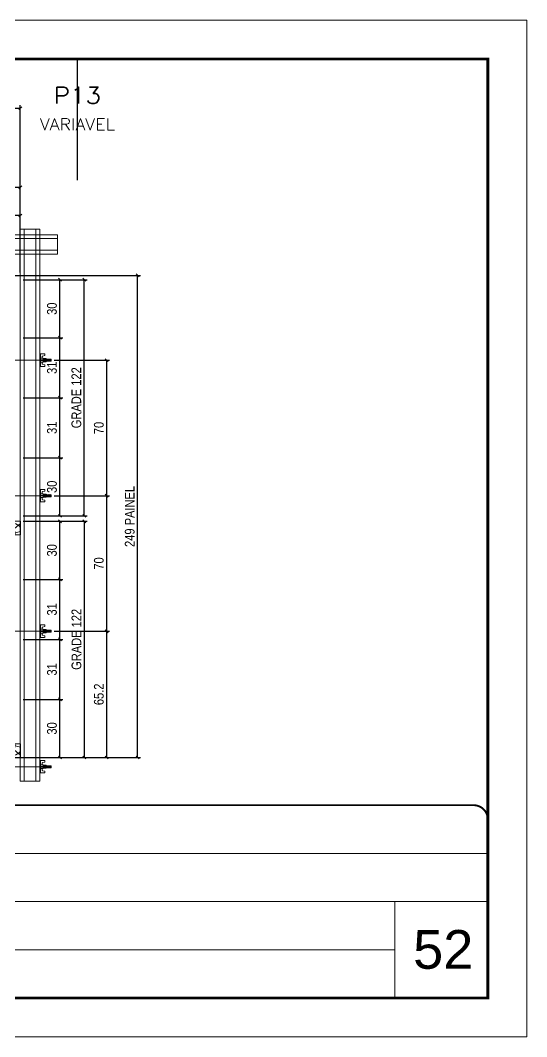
# Model space of a CAD drawing. Extents: x 2949 to 9203, y -16089 to 12527.
# Drawn here: x 8680 to 9203, y -2306 to -1256 of the extents above; entities that cross this region are included whole.
import ezdxf
from ezdxf.enums import TextEntityAlignment as Align

# ---------------------------------------------------------------- set-up
doc = ezdxf.new("R2010")
doc.units = 0
for name, pattern in [('CONTINUO', [0]), ('DASHED', [0.75, 0.5, -0.25]), ('HIDDEN', [0.375, 0.25, -0.125])]:
    doc.linetypes.add(name, pattern=pattern)
for name, color, linetype, lineweight in [('CARIMBO', 255, 'Continuous', 9), ('Folhas', 255, 'Continuous', 9), ('Hachura', 251, 'Continuous', 9), ('Madeira', 126, 'Continuous', 18), ('Perfil Metálico', 224, 'Continuous', 18), ('SARRAFO DE PRESSAO', 251, 'DASHED', 9), ('Texto Seção', 7, 'Continuous', 15)]:
    doc.layers.add(name, color=color, linetype=linetype, lineweight=lineweight)
for name, color, linetype in [('COTA', 241, 'Continuous'), ('Texto de Titulo', 7, 'Continuous'), ('Texto Qtd Sarr', 242, 'Continuous')]:
    doc.layers.add(name, color=color, linetype=linetype)
doc.styles.add('ARIAL', font='arial.ttf')
doc.styles.add('COTA TECNICA 2X', font='techl___.ttf', dxfattribs={"height": 10})
doc.styles.add('ROMANS', font='romans.shx')
doc.dimstyles.new('SECAO PILAR', dxfattribs={"dimtxt": 10, "dimasz": 3, "dimexe": 3, "dimexo": 3, "dimgap": 3, "dimtad": 1, "dimdec": 1, "dimlfac": 0.5, "dimzin": 12, "dimdsep": 46, "dimtxsty": 'COTA TECNICA 2X', "dimblk1": 'OBLIQUE', "dimblk2": 'OBLIQUE', "dimsah": 1, "dimcen": 0.9, "dimclrd": 256, "dimclre": 256, "dimclrt": 256, "dimadec": 1, "dimazin": 3, "dimtfac": 1, "dimtdec": 1, "dimtmove": 0, "dimatfit": 3, "dimfxl": 1, "dimtolj": 1, "dimtzin": 12, "dimarcsym": 0})

# ---------------------------------------------------------------- blocks, each defined once
blk = doc.blocks.new('9999999999')
at = {"color": 30, "linetype": 'CONTINUO'}
for p, q in [((98564.6, 34379.6), (99584, 34379.6)), ((98564.6, 34329.8), (99488, 34329.8)), ((99584, 34329.8), (99488, 34329.8)), ((99488, 34329.8), (99488, 34230.2)), ((98564.6, 34280), (99488, 34280))]:
    blk.add_line(p, q, dxfattribs=at)
at = {"color": 30, "linetype": 'CONTINUO', "const_width": 2}
blk.add_lwpolyline([(99584, 34230.2), (99584, 34414.4, 0.414214), (99569, 34429.4), (98229, 34429.4, 0.414214), (98214, 34414.4), (98214, 34245.2, 0.414214), (98229, 34230.2), (99584, 34230.2)], format="xyb", dxfattribs=at)
at = {"layer": 'Folhas'}
blk.add_lwpolyline([(98139, 34190.2), (99624, 34190.2), (99624, 35240.2), (98139, 35240.2)], close=True, dxfattribs=at)
at = {"layer": 'Folhas', "color": 30, "const_width": 3}
blk.add_lwpolyline([(98214, 34230.2), (99584, 34230.2), (99584, 35200.2), (98214, 35200.2)], close=True, dxfattribs=at)
blk = doc.blocks.new('C')
at = {"layer": 'Hachura', "color": 0}
for p, q in [((0, 3.22), (0, -3.22)), ((0.45, 3.22), (0, 3.22)), ((0.46, 3.16), (0, 3.16)), ((0.46, 3.05), (0, 3.05)), ((0.46, 2.88), (0, 2.88)), ((0, 2.75), (0, -1.16)), ((0.46, 2.65), (0, 2.65)), ((0.46, 2.23), (0, 2.23)), ((0.46, 1.51), (0, 1.51)), ((0.39, 0.49), (0.17, 0.49)), ((0.45, -3.23), (0.45, 3.22)), ((0.45, 3.22), (2.58, 3.22)), ((1.74, 0.97), (0.45, 0.97)), ((1.45, 0.1), (0.45, 0.1)), ((1.35, 1.94), (1.35, 0.96)), ((2.58, 2.39), (1.47, 2.09)), ((1.74, -0.97), (1.74, 0.97)), ((1.74, 0.97), (1.74, 0.84)), ((1.74, 0.97), (1.74, 0.84)), ((1.74, 0.84), (3.35, 0.84)), ((3.35, 0.45), (1.74, 0.45)), ((2.58, 3.22), (2.58, 2.39)), ((3.32, 0.84), (3.32, -0.84)), ((3.35, 0.84), (3.35, -0.84)), ((3.68, 0.45), (3.35, 0.45)), ((3.84, -0.52), (3.35, 0.45)), ((3.35, 0.06), (3.67, -0.57)), ((3.68, 0.45), (4.16, -0.52)), ((3.72, 0.5), (4.25, -0.57)), ((4.37, -0.55), (3.83, 0.53)), ((4.15, 0.45), (3.93, 0.45)), ((4.42, -0.52), (3.93, 0.45)), ((4.15, 0.45), (4.26, 0.45)), ((4.26, 0.45), (4.74, -0.52)), ((4.3, 0.5), (4.83, -0.57)), ((4.95, -0.55), (4.41, 0.53)), ((4.51, 0.45), (4.84, 0.45)), ((5, -0.52), (4.51, 0.45)), ((4.84, 0.45), (5.32, -0.52)), ((4.88, 0.5), (5.41, -0.57)), ((5.53, -0.55), (4.99, 0.53)), ((5.58, -0.52), (5.09, 0.45)), ((5.42, 0.45), (5.09, 0.45)), ((5.58, -0.52), (5.09, 0.45)), ((5.42, 0.45), (5.74, -0.19)), ((5.46, 0.5), (5.74, -0.07)), ((5.74, 0.19), (5.57, 0.53)), ((5.74, 0.32), (5.68, 0.45)), ((5.68, 0.45), (5.74, 0.45)), ((5.74, 0.45), (5.9, 0.29)), ((5.74, 0.45), (5.74, -0.52)), ((5.9, -0.36), (5.9, 0.29)), ((0.45, 0), (0, 0)), ((0.46, -1.52), (0, -1.52)), ((0.46, -2.23), (0, -2.23)), ((0.46, -2.65), (0, -2.65)), ((0.46, -2.88), (0, -2.88)), ((0.46, -3.05), (0, -3.05)), ((0.46, -3.16), (0, -3.16)), ((0, -3.22), (2.57, -3.22)), ((0.08, -0.48), (0.29, -0.48)), ((0.29, -0.48), (0.4, -0.48)), ((0.45, 0), (0.45, -0.97)), ((0.45, -0.16), (1.45, -0.16)), ((0.45, -0.65), (0.45, -0.32)), ((0.45, -3.23), (0.45, -0.65)), ((0.45, -0.97), (1.74, -0.97)), ((1.35, -1.94), (1.35, -0.97)), ((2.58, -2.39), (1.47, -2.1)), ((3.35, -0.32), (1.74, -0.32)), ((3.35, -0.84), (1.74, -0.84)), ((2.58, -3.23), (2.58, -2.39)), ((3.35, -0.07), (3.58, -0.52)), ((3.35, -0.52), (3.58, -0.52)), ((3.84, -0.52), (4.16, -0.52)), ((4.42, -0.52), (4.74, -0.52)), ((4.63, -0.52), (4.74, -0.52)), ((5, -0.52), (5.32, -0.52)), ((5.58, -0.52), (5.74, -0.52)), ((5.74, -0.52), (5.9, -0.36)), ((5.74, -0.52), (5.74, -0.52))]:
    blk.add_line(p, q, dxfattribs=at)
for centre, radius, start, end in [((1.52, 1.94), 0.161, 104.7436, 180), ((1.44, -0.03), 0.129, 272.695, 87.305), ((3.81, 0.39), 0.143, 25.5688, 154.4312), ((4.39, 0.39), 0.143, 25.5688, 154.4312), ((4.97, 0.39), 0.143, 25.5688, 154.4312), ((5.55, 0.39), 0.143, 25.5688, 154.4312), ((0.17, -0.37), 0.174, 221.744, 317.8592), ((1.52, -1.94), 0.161, 180, 255.2564), ((3.71, -0.4), 0.174, 222.1408, 318.256), ((4.29, -0.4), 0.174, 222.1408, 318.256), ((4.87, -0.4), 0.174, 222.1408, 318.256), ((5.45, -0.4), 0.174, 222.1408, 318.256), ((5.61, -0.4), 0.174, 317.8592, 318.256)]:
    blk.add_arc(centre, radius, start, end, dxfattribs=at)
blk = doc.blocks.new('titulo1')
at = {"layer": 'Defpoints', "color": 252, "linetype": 'HIDDEN', "ltscale": 2}
blk.add_line((0, 0), (0, 125), dxfattribs=at)
at = {"layer": 'Defpoints', "style": 'ROMANS', "oblique": 15}
blk.add_attdef('FOLHA', text='', height=10, dxfattribs=at).set_placement((0, 15.6), align=Align.MIDDLE_CENTER)
at = {"layer": 'Texto Qtd Sarr', "color": 3, "style": 'ROMANS', "oblique": 15}
for tag, height, p in [('TITULO', 17, (0, 71.4)), ('SEÇÃO', 12, (0, 41.5))]:
    blk.add_attdef(tag, text='', height=height, dxfattribs=at).set_placement(p, align=Align.MIDDLE_CENTER)
blk = doc.blocks.new('_Oblique')
at = {"color": 0, "linetype": 'ByBlock', "lineweight": -2}
blk.add_line((-0.5, -0.5), (0.5, 0.5), dxfattribs=at)
blk = doc.blocks.new('*D1594')
at = {"layer": 'COTA', "lineweight": -2, "transparency": 16777216}
for p, q in [((8669, -1519.7), (8804.1, -1519.7)), ((8801.1, -2017.7), (8801.1, -1519.7)), ((8669.1, -2017.7), (8804.1, -2017.7))]:
    blk.add_line(p, q, dxfattribs=at)
at = {"layer": 'Defpoints', "color": 0, "transparency": 16777216}
for p in [(8666, -1519.7), (8801.1, -1519.7), (8666.1, -2017.7)]:
    blk.add_point(p, dxfattribs=at)
at = {"layer": 'COTA', "lineweight": -2, "transparency": 16777216, "xscale": 3, "yscale": 3, "zscale": 3}
for p, rotation in [((8801.1, -1519.7), 90), ((8801.1, -2017.7), 270)]:
    blk.add_blockref('_Oblique', p, dxfattribs=dict(at, rotation=rotation))
at = {"layer": 'COTA', "transparency": 16777216, "insert": (8793, -1768.7), "char_height": 10, "attachment_point": 5, "rotation": 90, "style": 'COTA TECNICA 2X'}
blk.add_mtext('\\A1;249 PAINEL', dxfattribs=at)
blk = doc.blocks.new('PONTALETE')
at = {"layer": 'Madeira'}
for q in [(2.71, 7), (7, 5.76), (7, 1.74)]:
    blk.add_line((0, 0), q, dxfattribs=at)
blk.add_lwpolyline([(0, 0), (7, 0), (7, 7), (0, 7)], close=True, dxfattribs=at)
for centre, radius, start, end in [((2.04, 0.06), 6.23, 37.2818, 109.0913), ((1.09, 0.9), 3.19, 343.603, 109.9847), ((-0.21, -0.78), 3.09, 14.6322, 86.0383)]:
    blk.add_arc(centre, radius, start, end, dxfattribs=at)
blk = doc.blocks.new('*D1546')
at = {"layer": 'COTA', "lineweight": -2, "transparency": 16777216}
for p, q in [((8683.1, -1957.7), (8723.9, -1957.7)), ((8720.9, -2017.7), (8720.9, -1957.7)), ((8683.1, -2017.7), (8723.9, -2017.7))]:
    blk.add_line(p, q, dxfattribs=at)
at = {"layer": 'Defpoints', "color": 0, "transparency": 16777216}
for p in [(8680.1, -1957.7), (8720.9, -1957.7), (8680.1, -2017.7)]:
    blk.add_point(p, dxfattribs=at)
at = {"layer": 'COTA', "lineweight": -2, "transparency": 16777216, "xscale": 3, "yscale": 3, "zscale": 3}
for p, rotation in [((8720.9, -1957.7), 90), ((8720.9, -2017.7), 270)]:
    blk.add_blockref('_Oblique', p, dxfattribs=dict(at, rotation=rotation))
at = {"layer": 'COTA', "transparency": 16777216, "insert": (8712.7, -1987.7), "char_height": 10, "attachment_point": 5, "rotation": 90, "style": 'COTA TECNICA 2X'}
blk.add_mtext('\\A1;30', dxfattribs=at)
blk = doc.blocks.new('*D1547')
at = {"layer": 'COTA', "lineweight": -2, "transparency": 16777216}
for p, q in [((8683.1, -1895.7), (8723.9, -1895.7)), ((8720.9, -1957.7), (8720.9, -1895.7)), ((8683.1, -1957.7), (8723.9, -1957.7))]:
    blk.add_line(p, q, dxfattribs=at)
at = {"layer": 'Defpoints', "color": 0, "transparency": 16777216}
for p in [(8680.1, -1895.7), (8720.9, -1895.7), (8680.1, -1957.7)]:
    blk.add_point(p, dxfattribs=at)
at = {"layer": 'COTA', "lineweight": -2, "transparency": 16777216, "xscale": 3, "yscale": 3, "zscale": 3}
for p, rotation in [((8720.9, -1895.7), 90), ((8720.9, -1957.7), 270)]:
    blk.add_blockref('_Oblique', p, dxfattribs=dict(at, rotation=rotation))
at = {"layer": 'COTA', "transparency": 16777216, "insert": (8712.7, -1926.7), "char_height": 10, "attachment_point": 5, "rotation": 90, "style": 'COTA TECNICA 2X'}
blk.add_mtext('\\A1;31', dxfattribs=at)
blk = doc.blocks.new('*D1548')
at = {"layer": 'COTA', "lineweight": -2, "transparency": 16777216}
for p, q in [((8683.1, -1833.7), (8723.9, -1833.7)), ((8720.9, -1895.7), (8720.9, -1833.7)), ((8683.1, -1895.7), (8723.9, -1895.7))]:
    blk.add_line(p, q, dxfattribs=at)
at = {"layer": 'Defpoints', "color": 0, "transparency": 16777216}
for p in [(8680.1, -1833.7), (8720.9, -1833.7), (8680.1, -1895.7)]:
    blk.add_point(p, dxfattribs=at)
at = {"layer": 'COTA', "lineweight": -2, "transparency": 16777216, "xscale": 3, "yscale": 3, "zscale": 3}
for p, rotation in [((8720.9, -1833.7), 90), ((8720.9, -1895.7), 270)]:
    blk.add_blockref('_Oblique', p, dxfattribs=dict(at, rotation=rotation))
at = {"layer": 'COTA', "transparency": 16777216, "insert": (8712.7, -1864.7), "char_height": 10, "attachment_point": 5, "rotation": 90, "style": 'COTA TECNICA 2X'}
blk.add_mtext('\\A1;31', dxfattribs=at)
blk = doc.blocks.new('*D1549')
at = {"layer": 'COTA', "lineweight": -2, "transparency": 16777216}
for p, q in [((8683.1, -1773.7), (8723.9, -1773.7)), ((8720.9, -1833.7), (8720.9, -1773.7)), ((8683.1, -1833.7), (8723.9, -1833.7))]:
    blk.add_line(p, q, dxfattribs=at)
at = {"layer": 'Defpoints', "color": 0, "transparency": 16777216}
for p in [(8680.1, -1773.7), (8720.9, -1773.7), (8680.1, -1833.7)]:
    blk.add_point(p, dxfattribs=at)
at = {"layer": 'COTA', "lineweight": -2, "transparency": 16777216, "xscale": 3, "yscale": 3, "zscale": 3}
for p, rotation in [((8720.9, -1773.7), 90), ((8720.9, -1833.7), 270)]:
    blk.add_blockref('_Oblique', p, dxfattribs=dict(at, rotation=rotation))
at = {"layer": 'COTA', "transparency": 16777216, "insert": (8712.7, -1803.7), "char_height": 10, "attachment_point": 5, "rotation": 90, "style": 'COTA TECNICA 2X'}
blk.add_mtext('\\A1;30', dxfattribs=at)
blk = doc.blocks.new('*D1550')
at = {"layer": 'COTA', "lineweight": -2, "transparency": 16777216}
for p, q in [((8683.1, -1773.7), (8749.1, -1773.7)), ((8746.1, -2017.7), (8746.1, -1773.7)), ((8683.1, -2017.7), (8749.1, -2017.7))]:
    blk.add_line(p, q, dxfattribs=at)
at = {"layer": 'Defpoints', "color": 0, "transparency": 16777216}
for p in [(8680.1, -1773.7), (8746.1, -1773.7), (8680.1, -2017.7)]:
    blk.add_point(p, dxfattribs=at)
at = {"layer": 'COTA', "lineweight": -2, "transparency": 16777216, "xscale": 3, "yscale": 3, "zscale": 3}
for p, rotation in [((8746.1, -1773.7), 90), ((8746.1, -2017.7), 270)]:
    blk.add_blockref('_Oblique', p, dxfattribs=dict(at, rotation=rotation))
at = {"layer": 'COTA', "transparency": 16777216, "insert": (8738, -1895.7), "char_height": 10, "attachment_point": 5, "rotation": 90, "style": 'COTA TECNICA 2X'}
blk.add_mtext('\\A1;GRADE 122', dxfattribs=at)
blk = doc.blocks.new('*D1551')
at = {"layer": 'COTA', "lineweight": -2, "transparency": 16777216}
for p, q in [((8683, -1708.1), (8723.9, -1708.1)), ((8720.9, -1768.1), (8720.9, -1708.1)), ((8683, -1768.1), (8723.9, -1768.1))]:
    blk.add_line(p, q, dxfattribs=at)
at = {"layer": 'Defpoints', "color": 0, "transparency": 16777216}
for p in [(8680, -1708.1), (8720.9, -1708.1), (8680, -1768.1)]:
    blk.add_point(p, dxfattribs=at)
at = {"layer": 'COTA', "lineweight": -2, "transparency": 16777216, "xscale": 3, "yscale": 3, "zscale": 3}
for p, rotation in [((8720.9, -1708.1), 90), ((8720.9, -1768.1), 270)]:
    blk.add_blockref('_Oblique', p, dxfattribs=dict(at, rotation=rotation))
at = {"layer": 'COTA', "transparency": 16777216, "insert": (8712.7, -1738.1), "char_height": 10, "attachment_point": 5, "rotation": 90, "style": 'COTA TECNICA 2X'}
blk.add_mtext('\\A1;30', dxfattribs=at)
blk = doc.blocks.new('*D1552')
at = {"layer": 'COTA', "lineweight": -2, "transparency": 16777216}
for p, q in [((8683, -1646.1), (8723.9, -1646.1)), ((8720.9, -1708.1), (8720.9, -1646.1)), ((8683, -1708.1), (8723.9, -1708.1))]:
    blk.add_line(p, q, dxfattribs=at)
at = {"layer": 'Defpoints', "color": 0, "transparency": 16777216}
for p in [(8680, -1646.1), (8720.9, -1646.1), (8680, -1708.1)]:
    blk.add_point(p, dxfattribs=at)
at = {"layer": 'COTA', "lineweight": -2, "transparency": 16777216, "xscale": 3, "yscale": 3, "zscale": 3}
for p, rotation in [((8720.9, -1646.1), 90), ((8720.9, -1708.1), 270)]:
    blk.add_blockref('_Oblique', p, dxfattribs=dict(at, rotation=rotation))
at = {"layer": 'COTA', "transparency": 16777216, "insert": (8712.7, -1677.1), "char_height": 10, "attachment_point": 5, "rotation": 90, "style": 'COTA TECNICA 2X'}
blk.add_mtext('\\A1;31', dxfattribs=at)
blk = doc.blocks.new('*D1553')
at = {"layer": 'COTA', "lineweight": -2, "transparency": 16777216}
for p, q in [((8683, -1584.1), (8723.9, -1584.1)), ((8720.9, -1646.1), (8720.9, -1584.1)), ((8683, -1646.1), (8723.9, -1646.1))]:
    blk.add_line(p, q, dxfattribs=at)
at = {"layer": 'Defpoints', "color": 0, "transparency": 16777216}
for p in [(8680, -1584.1), (8720.9, -1584.1), (8680, -1646.1)]:
    blk.add_point(p, dxfattribs=at)
at = {"layer": 'COTA', "lineweight": -2, "transparency": 16777216, "xscale": 3, "yscale": 3, "zscale": 3}
for p, rotation in [((8720.9, -1584.1), 90), ((8720.9, -1646.1), 270)]:
    blk.add_blockref('_Oblique', p, dxfattribs=dict(at, rotation=rotation))
at = {"layer": 'COTA', "transparency": 16777216, "insert": (8712.7, -1615.1), "char_height": 10, "attachment_point": 5, "rotation": 90, "style": 'COTA TECNICA 2X'}
blk.add_mtext('\\A1;31', dxfattribs=at)
blk = doc.blocks.new('*D1554')
at = {"layer": 'COTA', "lineweight": -2, "transparency": 16777216}
for p, q in [((8683, -1524.1), (8723.9, -1524.1)), ((8720.9, -1584.1), (8720.9, -1524.1)), ((8683, -1584.1), (8723.9, -1584.1))]:
    blk.add_line(p, q, dxfattribs=at)
at = {"layer": 'Defpoints', "color": 0, "transparency": 16777216}
for p in [(8680, -1524.1), (8720.9, -1524.1), (8680, -1584.1)]:
    blk.add_point(p, dxfattribs=at)
at = {"layer": 'COTA', "lineweight": -2, "transparency": 16777216, "xscale": 3, "yscale": 3, "zscale": 3}
for p, rotation in [((8720.9, -1524.1), 90), ((8720.9, -1584.1), 270)]:
    blk.add_blockref('_Oblique', p, dxfattribs=dict(at, rotation=rotation))
at = {"layer": 'COTA', "transparency": 16777216, "insert": (8712.7, -1554.1), "char_height": 10, "attachment_point": 5, "rotation": 90, "style": 'COTA TECNICA 2X'}
blk.add_mtext('\\A1;30', dxfattribs=at)
blk = doc.blocks.new('*D1555')
at = {"layer": 'COTA', "lineweight": -2, "transparency": 16777216}
for p, q in [((8683, -1524.1), (8749, -1524.1)), ((8746, -1768.1), (8746, -1524.1)), ((8683, -1768.1), (8749, -1768.1))]:
    blk.add_line(p, q, dxfattribs=at)
at = {"layer": 'Defpoints', "color": 0, "transparency": 16777216}
for p in [(8680, -1524.1), (8746, -1524.1), (8680, -1768.1)]:
    blk.add_point(p, dxfattribs=at)
at = {"layer": 'COTA', "lineweight": -2, "transparency": 16777216, "xscale": 3, "yscale": 3, "zscale": 3}
for p, rotation in [((8746, -1524.1), 90), ((8746, -1768.1), 270)]:
    blk.add_blockref('_Oblique', p, dxfattribs=dict(at, rotation=rotation))
at = {"layer": 'COTA', "transparency": 16777216, "insert": (8737.9, -1646.1), "char_height": 10, "attachment_point": 5, "rotation": 90, "style": 'COTA TECNICA 2X'}
blk.add_mtext('\\A1;GRADE 122', dxfattribs=at)
blk = doc.blocks.new('*D1584')
at = {"layer": 'COTA', "lineweight": -2, "transparency": 16777216}
for p, q in [((8714.8, -1887.3), (8772.2, -1887.3)), ((8769.2, -2017.7), (8769.2, -1887.3)), ((8683.1, -2017.7), (8772.2, -2017.7))]:
    blk.add_line(p, q, dxfattribs=at)
at = {"layer": 'Defpoints', "color": 0, "transparency": 16777216}
for p in [(8711.8, -1887.3), (8769.2, -1887.3), (8680.1, -2017.7)]:
    blk.add_point(p, dxfattribs=at)
at = {"layer": 'COTA', "lineweight": -2, "transparency": 16777216, "xscale": 3, "yscale": 3, "zscale": 3}
for p, rotation in [((8769.2, -1887.3), 90), ((8769.2, -2017.7), 270)]:
    blk.add_blockref('_Oblique', p, dxfattribs=dict(at, rotation=rotation))
at = {"layer": 'COTA', "transparency": 16777216, "insert": (8761.1, -1952.5), "char_height": 10, "attachment_point": 5, "rotation": 90, "style": 'COTA TECNICA 2X'}
blk.add_mtext('\\A1;65.2', dxfattribs=at)
blk = doc.blocks.new('*D1585')
at = {"layer": 'COTA', "linetype": 'ByBlock', "lineweight": -2, "transparency": 16777216}
for p, q in [((8714.8, -1747.3), (8772.2, -1747.3)), ((8769.2, -1887.3), (8769.2, -1747.3)), ((8714.8, -1887.3), (8772.2, -1887.3))]:
    blk.add_line(p, q, dxfattribs=at)
at = {"layer": 'Defpoints', "color": 0, "linetype": 'ByBlock', "transparency": 16777216}
for p in [(8711.8, -1747.3), (8769.2, -1747.3), (8711.8, -1887.3)]:
    blk.add_point(p, dxfattribs=at)
at = {"layer": 'COTA', "linetype": 'ByBlock', "lineweight": -2, "transparency": 16777216, "xscale": 3, "yscale": 3, "zscale": 3}
for p, rotation in [((8769.2, -1747.3), 90), ((8769.2, -1887.3), 270)]:
    blk.add_blockref('_Oblique', p, dxfattribs=dict(at, rotation=rotation))
at = {"layer": 'COTA', "linetype": 'ByBlock', "transparency": 16777216, "insert": (8761.1, -1817.3), "char_height": 10, "attachment_point": 5, "rotation": 90, "style": 'COTA TECNICA 2X'}
blk.add_mtext('\\A1;70', dxfattribs=at)
blk = doc.blocks.new('*D1586')
at = {"layer": 'COTA', "linetype": 'ByBlock', "lineweight": -2, "transparency": 16777216}
for p, q in [((8714.8, -1607.3), (8772.2, -1607.3)), ((8769.2, -1747.3), (8769.2, -1607.3)), ((8714.8, -1747.3), (8772.2, -1747.3))]:
    blk.add_line(p, q, dxfattribs=at)
at = {"layer": 'Defpoints', "color": 0, "linetype": 'ByBlock', "transparency": 16777216}
for p in [(8711.8, -1607.3), (8769.2, -1607.3), (8711.8, -1747.3)]:
    blk.add_point(p, dxfattribs=at)
at = {"layer": 'COTA', "linetype": 'ByBlock', "lineweight": -2, "transparency": 16777216, "xscale": 3, "yscale": 3, "zscale": 3}
for p, rotation in [((8769.2, -1607.3), 90), ((8769.2, -1747.3), 270)]:
    blk.add_blockref('_Oblique', p, dxfattribs=dict(at, rotation=rotation))
at = {"layer": 'COTA', "linetype": 'ByBlock', "transparency": 16777216, "insert": (8761.1, -1677.3), "char_height": 10, "attachment_point": 5, "rotation": 90, "style": 'COTA TECNICA 2X'}
blk.add_mtext('\\A1;70', dxfattribs=at)
blk = doc.blocks.new('*D1587')
at = {"layer": 'COTA', "lineweight": -2, "transparency": 16777216}
for p, q in [((8618, -1494.7), (8618, -1454.8)), ((8680, -1457.8), (8618, -1457.8)), ((8680, -1494.7), (8680, -1454.8))]:
    blk.add_line(p, q, dxfattribs=at)
at = {"layer": 'Defpoints', "color": 0, "transparency": 16777216}
for p in [(8618, -1457.8), (8618, -1497.7), (8680, -1497.7)]:
    blk.add_point(p, dxfattribs=at)
at = {"layer": 'COTA', "lineweight": -2, "transparency": 16777216, "xscale": 3, "yscale": 3, "zscale": 3, "rotation": 180}
blk.add_blockref('_Oblique', (8618, -1457.8), dxfattribs=at)
at = {"layer": 'COTA', "lineweight": -2, "transparency": 16777216, "xscale": 3, "yscale": 3, "zscale": 3}
blk.add_blockref('_Oblique', (8680, -1457.8), dxfattribs=at)
at = {"layer": 'COTA', "transparency": 16777216, "insert": (8649, -1449.6), "char_height": 10, "attachment_point": 5, "style": 'COTA TECNICA 2X'}
blk.add_mtext('\\A1;31', dxfattribs=at)
blk = doc.blocks.new('*D1591')
at = {"layer": 'COTA', "lineweight": -2, "transparency": 16777216}
for p, q in [((8436, -1494.7), (8436, -1425.7)), ((8680, -1494.7), (8680, -1425.7)), ((8436, -1428.7), (8680, -1428.7))]:
    blk.add_line(p, q, dxfattribs=at)
at = {"layer": 'Defpoints', "color": 0, "transparency": 16777216}
for p in [(8680, -1428.7), (8436, -1497.7), (8680, -1497.7)]:
    blk.add_point(p, dxfattribs=at)
at = {"layer": 'COTA', "lineweight": -2, "transparency": 16777216, "xscale": 3, "yscale": 3, "zscale": 3, "rotation": 180}
blk.add_blockref('_Oblique', (8436, -1428.7), dxfattribs=at)
at = {"layer": 'COTA', "lineweight": -2, "transparency": 16777216, "xscale": 3, "yscale": 3, "zscale": 3}
blk.add_blockref('_Oblique', (8680, -1428.7), dxfattribs=at)
at = {"layer": 'COTA', "transparency": 16777216, "insert": (8558, -1420.6), "char_height": 10, "attachment_point": 5, "style": 'COTA TECNICA 2X'}
blk.add_mtext('\\A1;GRADE 122', dxfattribs=at)
blk = doc.blocks.new('*D1603')
at = {"layer": 'COTA', "linetype": 'ByBlock', "lineweight": -2, "transparency": 16777216}
for p, q in [((7960, -1516.7), (7960, -1343.9)), ((8680, -1516.7), (8680, -1343.9)), ((7960, -1346.9), (8680, -1346.9))]:
    blk.add_line(p, q, dxfattribs=at)
at = {"layer": 'Defpoints', "color": 0, "linetype": 'ByBlock', "transparency": 16777216}
for p in [(8680, -1346.9), (7960, -1519.7), (8680, -1519.7)]:
    blk.add_point(p, dxfattribs=at)
at = {"layer": 'COTA', "linetype": 'ByBlock', "lineweight": -2, "transparency": 16777216, "xscale": 3, "yscale": 3, "zscale": 3, "rotation": 180}
blk.add_blockref('_Oblique', (7960, -1346.9), dxfattribs=at)
at = {"layer": 'COTA', "linetype": 'ByBlock', "lineweight": -2, "transparency": 16777216, "xscale": 3, "yscale": 3, "zscale": 3}
blk.add_blockref('_Oblique', (8680, -1346.9), dxfattribs=at)
at = {"layer": 'COTA', "linetype": 'ByBlock', "transparency": 16777216, "insert": (8320, -1338.7), "char_height": 10, "attachment_point": 5, "style": 'COTA TECNICA 2X'}
blk.add_mtext('\\A1;360 PAINEL', dxfattribs=at)

msp = doc.modelspace()

# ---------------------------------------------------------------- linework, layer by layer
at = {"layer": 'Hachura'}
for p, q in [((8710.8, -1607.26), (8571, -1607.27)), ((8710.81, -1747.26), (8571.01, -1747.27)), ((8710.82, -1887.26), (8571.02, -1887.27)), ((8710.83, -2027.26), (8571.03, -2027.27))]:
    msp.add_line(p, q, dxfattribs=at)
at = {"layer": 'Perfil Metálico'}
for points in [[(7928.09, -1497.66), (7928.09, -1477.66), (8718.35, -1477.66), (8718.35, -1497.66)], [(8680.03, -1471.75), (8700.03, -1471.75), (8700.03, -2042.03), (8680.03, -2042.03)], [(8696.03, -2042.03), (8684.03, -2042.03), (8684.03, -1471.75), (8696.03, -1471.75)], [(8718.35, -1481.66), (8718.35, -1493.66), (7928.09, -1493.66), (7928.09, -1481.66)]]:
    msp.add_lwpolyline(points, close=True, dxfattribs=at)

# ---------------------------------------------------------------- block references
at = {"layer": 'Hachura', "linetype": 'Continuous', "xscale": 2, "yscale": 2, "zscale": 2}
for p in [(8700.03, -1607.26), (8700.03, -1747.26), (8700.02, -1887.26), (8700.03, -2027.26)]:
    msp.add_blockref('C', p, dxfattribs=at)
at = {"layer": 'Madeira', "xscale": 2, "yscale": 2, "zscale": 2}
msp.add_blockref('PONTALETE', (8666.07, -1787.66), dxfattribs=at)
at = {"layer": 'Madeira', "xscale": -2, "yscale": 2, "zscale": 2, "rotation": 180}
msp.add_blockref('PONTALETE', (8666.07, -2003.66), dxfattribs=at)
at = {"layer": 'SARRAFO DE PRESSAO', "color": 6, "linetype": 'ByBlock'}
msp.add_blockref('9999999999', (-90421.44, -36496.37), dxfattribs=at)
at = {"layer": 'Texto Seção'}
ref = msp.add_blockref('titulo1', (8738.93, -1421.17), dxfattribs=at)
ref.add_attrib('TITULO', 'P13', dxfattribs={"layer": 'Texto de Titulo', "color": 7, "height": 17, "style": 'ROMANS', "width": 1.1}).set_placement((8738.93, -1333.67), align=Align.MIDDLE_CENTER)
ref.add_attrib('SEÇÃO', 'VARIAVEL', dxfattribs={"layer": 'Texto de Titulo', "color": 7, "height": 12, "style": 'ROMANS', "width": 1.1}).set_placement((8738.93, -1363.67), align=Align.MIDDLE_CENTER)

# ---------------------------------------------------------------- texts
at = {"layer": 'CARIMBO', "style": 'ARIAL'}
msp.add_text('52', height=40, dxfattribs=at).set_placement((9085.39, -2236.02))

# ---------------------------------------------------------------- dimensions: what is measured, and where the dimension line sits
at = {"layer": 'COTA', "linetype": 'ByBlock'}
dim = msp.add_linear_dim(base=(8680.03, -1346.87), p1=(7960.03, -1519.66), p2=(8680.03, -1519.66), text='<> PAINEL', dimstyle='SECAO PILAR', override={"dimtmove": 1}, dxfattribs=at)
dim.commit()
dim.dimension.update_dxf_attribs({"geometry": '*D1603', "text_midpoint": (8320.03, -1338.65)})
at = {"layer": 'COTA'}
dim = msp.add_linear_dim(base=(8680.05, -1428.66), p1=(8436.05, -1497.66), p2=(8680.05, -1497.66), text='GRADE <>', dimstyle='SECAO PILAR', dxfattribs=at)
dim.commit()
dim.dimension.update_dxf_attribs({"geometry": '*D1591', "text_midpoint": (8558.05, -1420.56)})
dim = msp.add_linear_dim(base=(8618.05, -1457.78), p1=(8680.05, -1497.66), p2=(8618.05, -1497.66), dimstyle='SECAO PILAR', dxfattribs=at)
dim.commit()
dim.dimension.update_dxf_attribs({"geometry": '*D1587', "text_midpoint": (8649.05, -1449.56)})
for base, p1, p2, text, picture, middle in [((8801.11, -1519.66), (8666.07, -2017.66), (8666.03, -1519.66), '<> PAINEL', '*D1594', (8793, -1768.66)), ((8746.02, -1524.06), (8680.03, -1768.06), (8680.03, -1524.06), 'GRADE <>', '*D1555', (8737.92, -1646.06)), ((8746.06, -1773.66), (8680.07, -2017.66), (8680.07, -1773.66), 'GRADE 122', '*D1550', (8737.96, -1895.66))]:
    dim = msp.add_linear_dim(base=base, p1=p1, p2=p2, angle=90, text=text, dimstyle='SECAO PILAR', dxfattribs=at)
    dim.commit()
    dim.dimension.update_dxf_attribs({"geometry": picture, "text_midpoint": middle})
for base, p1, p2, picture, middle in [((8720.9, -1524.06), (8680.03, -1584.06), (8680.03, -1524.06), '*D1554', (8712.68, -1554.06)), ((8720.9, -1584.06), (8680.03, -1646.06), (8680.03, -1584.06), '*D1553', (8712.68, -1615.06)), ((8720.9, -1646.06), (8680.03, -1708.06), (8680.03, -1646.06), '*D1552', (8712.68, -1677.06)), ((8720.9, -1708.06), (8680.03, -1768.06), (8680.03, -1708.06), '*D1551', (8712.68, -1738.06)), ((8720.94, -1773.66), (8680.07, -1833.66), (8680.07, -1773.66), '*D1549', (8712.72, -1803.66)), ((8720.94, -1833.66), (8680.07, -1895.66), (8680.07, -1833.66), '*D1548', (8712.72, -1864.66)), ((8769.19, -1887.33), (8680.07, -2017.66), (8711.82, -1887.33), '*D1584', (8761.08, -1952.49)), ((8720.94, -1895.66), (8680.07, -1957.66), (8680.07, -1895.66), '*D1547', (8712.72, -1926.66)), ((8720.94, -1957.66), (8680.07, -2017.66), (8680.07, -1957.66), '*D1546', (8712.72, -1987.66))]:
    dim = msp.add_linear_dim(base=base, p1=p1, p2=p2, angle=90, dimstyle='SECAO PILAR', dxfattribs=at)
    dim.commit()
    dim.dimension.update_dxf_attribs({"geometry": picture, "text_midpoint": middle})
at = {"layer": 'COTA', "linetype": 'ByBlock'}
for base, p1, p2, picture, middle in [((8769.19, -1607.33), (8711.83, -1747.33), (8711.83, -1607.33), '*D1586', (8761.08, -1677.33)), ((8769.19, -1747.33), (8711.82, -1887.33), (8711.83, -1747.33), '*D1585', (8761.08, -1817.33))]:
    dim = msp.add_linear_dim(base=base, p1=p1, p2=p2, angle=90, dimstyle='SECAO PILAR', override={"dimtmove": 1}, dxfattribs=at)
    dim.commit()
    dim.dimension.update_dxf_attribs({"geometry": picture, "text_midpoint": middle})

doc.saveas('drawing.dxf')
